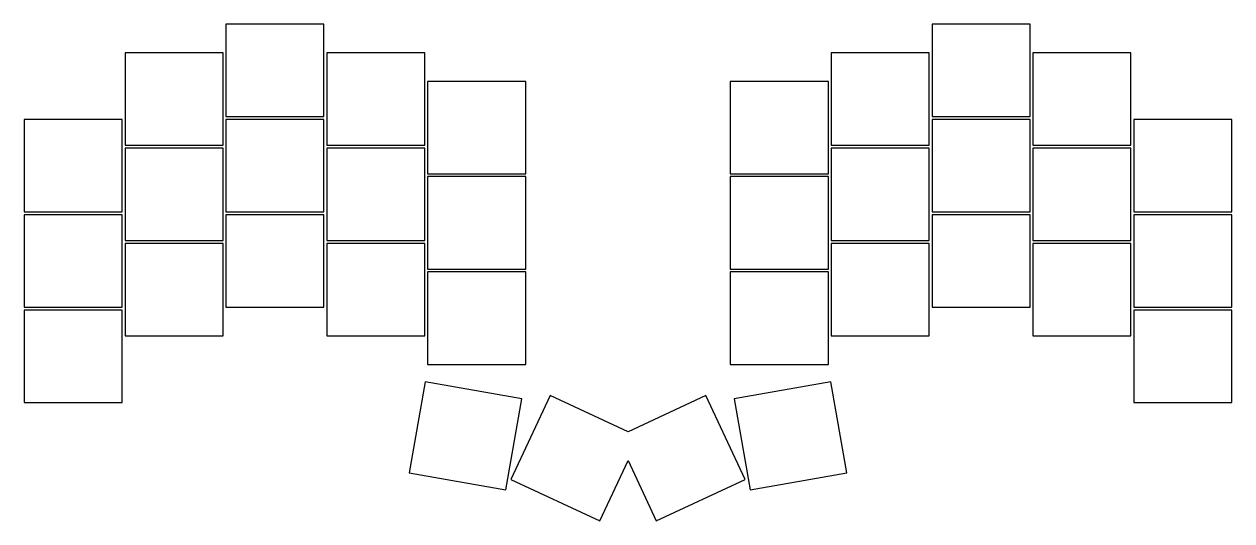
# Model space of a CAD drawing. Header units: millimetres. Extents: x -9 to 207, y -29 to 59.
import ezdxf

# ---------------------------------------------------------------- set-up
doc = ezdxf.new("R2010")
doc.units = ezdxf.units.MM

msp = doc.modelspace()

# ---------------------------------------------------------------- linework, layer by layer
for p, q in [((44.75, 59.25), (27.25, 59.25)), ((27.25, 59.25), (27.25, 42.75)), ((44.75, 42.75), (44.75, 59.25)), ((170.75, 59.25), (153.25, 59.25)), ((153.25, 59.25), (153.25, 42.75)), ((170.75, 42.75), (170.75, 59.25)), ((26.75, 54.15), (9.25, 54.15)), ((9.25, 54.15), (9.25, 37.65)), ((26.75, 37.65), (26.75, 54.15)), ((62.75, 54.15), (45.25, 54.15)), ((45.25, 54.15), (45.25, 37.65)), ((62.75, 37.65), (62.75, 54.15)), ((152.75, 54.15), (135.25, 54.15)), ((135.25, 54.15), (135.25, 37.65)), ((152.75, 37.65), (152.75, 54.15)), ((188.75, 54.15), (171.25, 54.15)), ((171.25, 54.15), (171.25, 37.65)), ((188.75, 37.65), (188.75, 54.15)), ((80.75, 49.05), (63.25, 49.05)), ((63.25, 49.05), (63.25, 32.55)), ((80.75, 32.55), (80.75, 49.05)), ((134.75, 49.05), (117.25, 49.05)), ((117.25, 49.05), (117.25, 32.55)), ((134.75, 32.55), (134.75, 49.05)), ((8.75, 42.25), (-8.75, 42.25)), ((-8.75, 42.25), (-8.75, 25.75)), ((8.75, 25.75), (8.75, 42.25)), ((27.25, 42.75), (44.75, 42.75)), ((44.75, 42.25), (27.25, 42.25)), ((27.25, 42.25), (27.25, 25.75)), ((44.75, 25.75), (44.75, 42.25)), ((153.25, 42.75), (170.75, 42.75)), ((170.75, 42.25), (153.25, 42.25)), ((153.25, 42.25), (153.25, 25.75)), ((170.75, 25.75), (170.75, 42.25)), ((206.75, 42.25), (189.25, 42.25)), ((189.25, 42.25), (189.25, 25.75)), ((206.75, 25.75), (206.75, 42.25)), ((9.25, 37.65), (26.75, 37.65)), ((26.75, 37.15), (9.25, 37.15)), ((9.25, 37.15), (9.25, 20.65)), ((26.75, 20.65), (26.75, 37.15)), ((45.25, 37.65), (62.75, 37.65)), ((62.75, 37.15), (45.25, 37.15)), ((45.25, 37.15), (45.25, 20.65)), ((62.75, 20.65), (62.75, 37.15)), ((135.25, 37.65), (152.75, 37.65)), ((152.75, 37.15), (135.25, 37.15)), ((135.25, 37.15), (135.25, 20.65)), ((152.75, 20.65), (152.75, 37.15)), ((171.25, 37.65), (188.75, 37.65)), ((188.75, 37.15), (171.25, 37.15)), ((171.25, 37.15), (171.25, 20.65)), ((188.75, 20.65), (188.75, 37.15)), ((63.25, 32.55), (80.75, 32.55)), ((117.25, 32.55), (134.75, 32.55)), ((80.75, 32.05), (63.25, 32.05)), ((63.25, 32.05), (63.25, 15.55)), ((80.75, 15.55), (80.75, 32.05)), ((134.75, 32.05), (117.25, 32.05)), ((117.25, 32.05), (117.25, 15.55)), ((134.75, 15.55), (134.75, 32.05)), ((-8.75, 25.75), (8.75, 25.75)), ((8.75, 25.25), (-8.75, 25.25)), ((-8.75, 25.25), (-8.75, 8.75)), ((8.75, 8.75), (8.75, 25.25)), ((27.25, 25.75), (44.75, 25.75)), ((44.75, 25.25), (27.25, 25.25)), ((27.25, 25.25), (27.25, 8.75)), ((44.75, 8.75), (44.75, 25.25)), ((153.25, 25.75), (170.75, 25.75)), ((170.75, 25.25), (153.25, 25.25)), ((153.25, 25.25), (153.25, 8.75)), ((170.75, 8.75), (170.75, 25.25)), ((189.25, 25.75), (206.75, 25.75)), ((206.75, 25.25), (189.25, 25.25)), ((189.25, 25.25), (189.25, 8.75)), ((206.75, 8.75), (206.75, 25.25)), ((9.25, 20.65), (26.75, 20.65)), ((26.75, 20.15), (9.25, 20.15)), ((9.25, 20.15), (9.25, 3.65)), ((26.75, 3.65), (26.75, 20.15)), ((45.25, 20.65), (62.75, 20.65)), ((62.75, 20.15), (45.25, 20.15)), ((45.25, 20.15), (45.25, 3.65)), ((62.75, 3.65), (62.75, 20.15)), ((135.25, 20.65), (152.75, 20.65)), ((152.75, 20.15), (135.25, 20.15)), ((135.25, 20.15), (135.25, 3.65)), ((152.75, 3.65), (152.75, 20.15)), ((171.25, 20.65), (188.75, 20.65)), ((188.75, 20.15), (171.25, 20.15)), ((171.25, 20.15), (171.25, 3.65)), ((188.75, 3.65), (188.75, 20.15)), ((63.25, 15.55), (80.75, 15.55)), ((117.25, 15.55), (134.75, 15.55)), ((80.75, 15.05), (63.25, 15.05)), ((63.25, 15.05), (63.25, -1.45)), ((80.75, -1.45), (80.75, 15.05)), ((134.75, 15.05), (117.25, 15.05)), ((117.25, 15.05), (117.25, -1.45)), ((134.75, -1.45), (134.75, 15.05)), ((-8.75, 8.75), (8.75, 8.75)), ((27.25, 8.75), (44.75, 8.75)), ((153.25, 8.75), (170.75, 8.75)), ((189.25, 8.75), (206.75, 8.75)), ((8.75, 8.25), (-8.75, 8.25)), ((-8.75, 8.25), (-8.75, -8.25)), ((8.75, -8.25), (8.75, 8.25)), ((206.75, 8.25), (189.25, 8.25)), ((189.25, 8.25), (189.25, -8.25)), ((206.75, -8.25), (206.75, 8.25)), ((9.25, 3.65), (26.75, 3.65)), ((45.25, 3.65), (62.75, 3.65)), ((135.25, 3.65), (152.75, 3.65)), ((171.25, 3.65), (188.75, 3.65)), ((63.25, -1.45), (80.75, -1.45)), ((117.25, -1.45), (134.75, -1.45)), ((62.82, -4.56), (59.95, -20.81)), ((80.05, -7.59), (62.82, -4.56)), ((135.18, -4.56), (117.95, -7.59)), ((138.05, -20.81), (135.18, -4.56)), ((-8.75, -8.25), (8.75, -8.25)), ((77.18, -23.84), (80.05, -7.59)), ((85.1, -7), (78.12, -21.95)), ((99, -13.48), (85.1, -7)), ((112.9, -7), (99, -13.48)), ((119.88, -21.95), (112.9, -7)), ((117.95, -7.59), (120.82, -23.84)), ((189.25, -8.25), (206.75, -8.25)), ((93.98, -29.35), (99, -18.59)), ((99, -18.59), (104.02, -29.35)), ((59.95, -20.81), (77.18, -23.84)), ((120.82, -23.84), (138.05, -20.81)), ((78.12, -21.95), (93.98, -29.35)), ((104.02, -29.35), (119.88, -21.95))]:
    msp.add_line(p, q)

doc.saveas('drawing.dxf')
